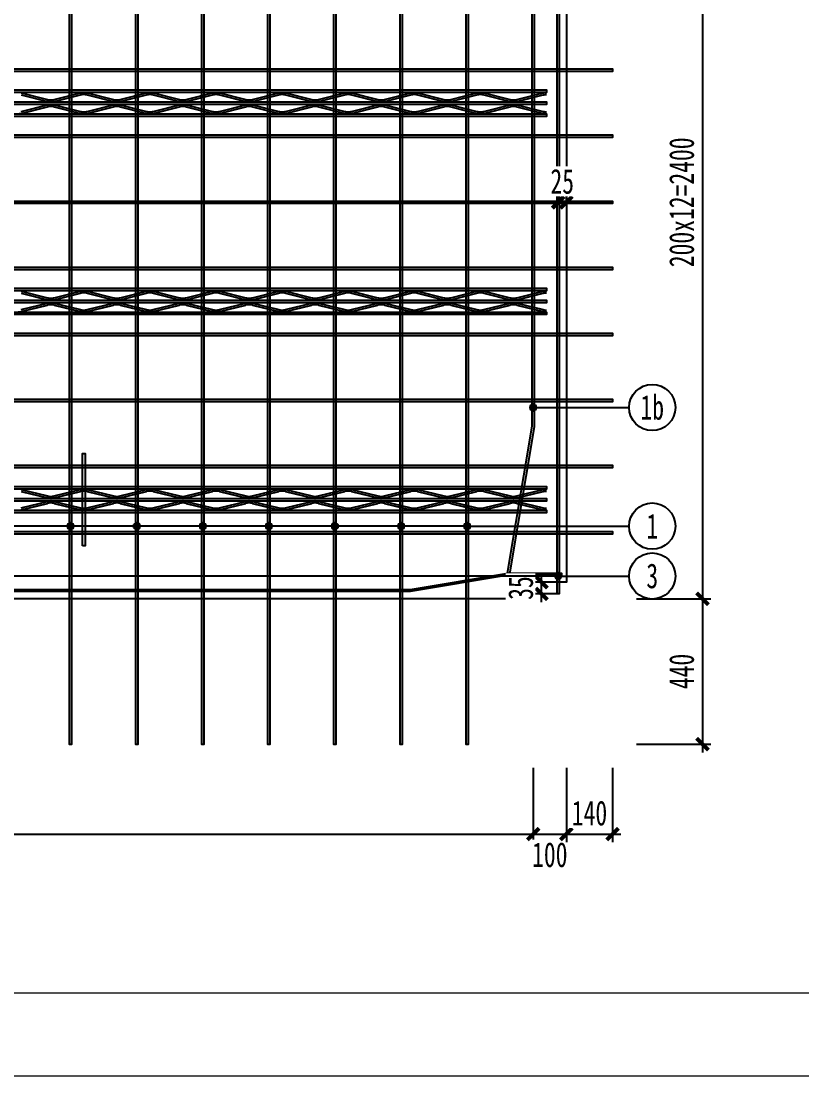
# Model space of a CAD drawing. Extents: x -524 to 129100, y -10500 to 1.
# Drawn here: x 97543 to 99906, y -10500 to -7307 of the extents above; entities that cross this region are included whole.
import ezdxf

# ---------------------------------------------------------------- set-up
doc = ezdxf.new("R2010")
doc.units = 0
doc.header["$LTSCALE"] = 250
doc.linetypes.add('BeePC_CENTER', pattern=[2, 1.25, -0.25, 0.25, -0.25])
doc.layers.get('0').update_dxf_attribs({"linetype": 'CONTINUOUS'})
doc.layers.get('Defpoints').update_dxf_attribs({"linetype": 'CONTINUOUS'})
for name, color, linetype in [('BeePC-CC', 171, 'CONTINUOUS'), ('BeePC-CCBZ', 110, 'CONTINUOUS'), ('BeePC-GJ-LEVEL', 141, 'CONTINUOUS'), ('BeePC-GJ-Truss', 185, 'CONTINUOUS'), ('BeePC-TONG-ZT', 50, 'CONTINUOUS')]:
    doc.layers.add(name, color=color, linetype=linetype)
doc.layers.add('G-ANNO-TTLB', color=7, linetype='CONTINUOUS', lineweight=9)
doc.layers.add('G-ANNO-TTLB-THIN', color=7, linetype='CONTINUOUS', lineweight=9)
doc.styles.add('BeePC_Dim', font='simfang.ttf', dxfattribs={"width": 0.7})
doc.styles.add('通用样式', font='simfang.ttf', dxfattribs={"width": 0.7})
doc.dimstyles.new('BeePC_DIM_25_25', dxfattribs={"dimtxt": 75, "dimasz": 25, "dimexe": 25, "dimexo": 0, "dimgap": 25, "dimtad": 1, "dimdec": 0, "dimzin": 0, "dimdsep": 46, "dimtxsty": 'BeePC_Dim', "dimblk": 'ARCHTICK', "dimcen": 0, "dimdle": 25, "dimclrt": 7, "dimadec": 0, "dimazin": 0, "dimtfac": 1, "dimtdec": 0, "dimtix": 1, "dimtmove": 2, "dimatfit": 3, "dimfxl": 250, "dimfxlon": 1, "dimtfill": 1, "dimtolj": 1, "dimtzin": 0, "dimarcsym": 0})

# ---------------------------------------------------------------- blocks, each defined once
blk = doc.blocks.new('A2-嗡嗡 - A2_嗡嗡-493291-DB1详图')
at = {"layer": 'G-ANNO-TTLB'}
blk.add_line((586.5, -513), (27.5, -513), dxfattribs=at)
at = {"layer": 'G-ANNO-TTLB-THIN'}
blk.add_line((2.5, -523), (596.5, -523), dxfattribs=at)
blk = doc.blocks.new('_ArchTick')
at = {"color": 0, "linetype": 'ByBlock', "const_width": 0.5}
blk.add_lwpolyline([(-0.71, -0.71), (0.71, 0.71)], dxfattribs=at)
blk = doc.blocks.new('*D170')
at = {"layer": 'BeePC-CCBZ', "color": 0, "lineweight": -2, "transparency": 16777216}
for p, q in [((91692.6, -9568), (91692.6, -9793)), ((99092.6, -9568), (99092.6, -9793)), ((91667.6, -9768), (99117.6, -9768))]:
    blk.add_line(p, q, dxfattribs=at)
at = {"layer": 'Defpoints', "color": 0, "transparency": 16777216}
for p in [(91692.6, -7355), (99092.6, -7593.5), (99092.6, -9768)]:
    blk.add_point(p, dxfattribs=at)
at = {"layer": 'BeePC-CCBZ', "color": 0, "lineweight": -2, "transparency": 16777216, "xscale": 25, "yscale": 25, "zscale": 25, "rotation": 180}
blk.add_blockref('_ArchTick', (91692.6, -9768), dxfattribs=at)
at = {"layer": 'BeePC-CCBZ', "color": 0, "lineweight": -2, "transparency": 16777216, "xscale": 25, "yscale": 25, "zscale": 25}
blk.add_blockref('_ArchTick', (99092.6, -9768), dxfattribs=at)
at = {"layer": 'BeePC-CCBZ', "color": 7, "linetype": 'BeePC_CENTER', "transparency": 16777216, "insert": (95392.6, -9705), "char_height": 75, "attachment_point": 5, "style": 'BeePC_Dim', "bg_fill": 3, "box_fill_scale": 1.1, "bg_fill_color": 256, "bg_fill_true_color": 13158600, "bg_fill_transparency": 0}
blk.add_mtext('\\A1;200x37=7400', dxfattribs=at)
blk = doc.blocks.new('*D171')
at = {"layer": 'BeePC-CCBZ', "color": 0, "lineweight": -2, "transparency": 16777216}
for p, q in [((99092.6, -9568), (99092.6, -9793)), ((99192.8, -9568), (99192.8, -9793)), ((99067.6, -9768), (99217.8, -9768))]:
    blk.add_line(p, q, dxfattribs=at)
at = {"layer": 'Defpoints', "color": 0, "transparency": 16777216}
for p in [(99092.6, -7593.5), (99192.8, -7856), (99192.8, -9768)]:
    blk.add_point(p, dxfattribs=at)
at = {"layer": 'BeePC-CCBZ', "color": 0, "lineweight": -2, "transparency": 16777216, "xscale": 25, "yscale": 25, "zscale": 25, "rotation": 180}
blk.add_blockref('_ArchTick', (99092.6, -9768), dxfattribs=at)
at = {"layer": 'BeePC-CCBZ', "color": 0, "lineweight": -2, "transparency": 16777216, "xscale": 25, "yscale": 25, "zscale": 25}
blk.add_blockref('_ArchTick', (99192.8, -9768), dxfattribs=at)
at = {"layer": 'BeePC-CCBZ', "color": 7, "linetype": 'BeePC_CENTER', "transparency": 16777216, "insert": (99142.7, -9830.9), "char_height": 75, "attachment_point": 5, "style": 'BeePC_Dim', "bg_fill": 3, "box_fill_scale": 1.1, "bg_fill_color": 256, "bg_fill_true_color": 13158600, "bg_fill_transparency": 0}
blk.add_mtext('\\A1;100', dxfattribs=at)
blk = doc.blocks.new('*D172')
at = {"layer": 'BeePC-CCBZ', "color": 0, "lineweight": -2, "transparency": 16777216}
for p, q in [((99192.8, -9568), (99192.8, -9793)), ((99332.8, -9568), (99332.8, -9793)), ((99167.8, -9768), (99357.8, -9768))]:
    blk.add_line(p, q, dxfattribs=at)
at = {"layer": 'Defpoints', "color": 0, "transparency": 16777216}
for p in [(99332.8, -6856), (99192.8, -7856), (99332.8, -9768)]:
    blk.add_point(p, dxfattribs=at)
at = {"layer": 'BeePC-CCBZ', "color": 0, "lineweight": -2, "transparency": 16777216, "xscale": 25, "yscale": 25, "zscale": 25}
blk.add_blockref('_ArchTick', (99192.8, -9768), dxfattribs=at)
at = {"layer": 'BeePC-CCBZ', "color": 0, "lineweight": -2, "transparency": 16777216, "xscale": 25, "yscale": 25, "zscale": 25, "rotation": 180}
blk.add_blockref('_ArchTick', (99332.8, -9768), dxfattribs=at)
at = {"layer": 'BeePC-CCBZ', "color": 7, "linetype": 'BeePC_CENTER', "transparency": 16777216, "insert": (99262.8, -9705), "char_height": 75, "attachment_point": 5, "style": 'BeePC_Dim', "bg_fill": 3, "box_fill_scale": 1.1, "bg_fill_color": 256, "bg_fill_true_color": 13158600, "bg_fill_transparency": 0}
blk.add_mtext('\\A1;140', dxfattribs=at)
blk = doc.blocks.new('*D174')
at = {"layer": 'BeePC-CCBZ', "color": 0, "lineweight": -2, "transparency": 16777216}
for p, q in [((99604.8, -6631), (99604.8, -9081)), ((99404.8, -6656), (99629.8, -6656)), ((99404.8, -9056), (99629.8, -9056))]:
    blk.add_line(p, q, dxfattribs=at)
at = {"layer": 'Defpoints', "color": 0, "transparency": 16777216}
for p in [(95382.6, -6656), (95382.6, -9056), (99604.8, -9056)]:
    blk.add_point(p, dxfattribs=at)
at = {"layer": 'BeePC-CCBZ', "color": 0, "lineweight": -2, "transparency": 16777216, "xscale": 25, "yscale": 25, "zscale": 25}
for p, rotation in [((99604.8, -6656), 90), ((99604.8, -9056), 270)]:
    blk.add_blockref('_ArchTick', p, dxfattribs=dict(at, rotation=rotation))
at = {"layer": 'BeePC-CCBZ', "color": 7, "linetype": 'BeePC_CENTER', "transparency": 16777216, "insert": (99541.9, -7856), "char_height": 75, "attachment_point": 5, "rotation": 90, "style": 'BeePC_Dim', "bg_fill": 3, "box_fill_scale": 1.1, "bg_fill_color": 256, "bg_fill_true_color": 13158600, "bg_fill_transparency": 0}
blk.add_mtext('\\A1;200x12=2400', dxfattribs=at)
blk = doc.blocks.new('*D175')
at = {"layer": 'BeePC-CCBZ', "color": 0, "lineweight": -2, "transparency": 16777216}
for p, q in [((99604.8, -9031), (99604.8, -9521)), ((99404.8, -9056), (99629.8, -9056)), ((99404.8, -9496), (99629.8, -9496))]:
    blk.add_line(p, q, dxfattribs=at)
at = {"layer": 'Defpoints', "color": 0, "transparency": 16777216}
for p in [(95382.6, -9056), (91892.6, -9496), (99604.8, -9496)]:
    blk.add_point(p, dxfattribs=at)
at = {"layer": 'BeePC-CCBZ', "color": 0, "lineweight": -2, "transparency": 16777216, "xscale": 25, "yscale": 25, "zscale": 25}
for p, rotation in [((99604.8, -9056), 90), ((99604.8, -9496), 270)]:
    blk.add_blockref('_ArchTick', p, dxfattribs=dict(at, rotation=rotation))
at = {"layer": 'BeePC-CCBZ', "color": 7, "linetype": 'BeePC_CENTER', "transparency": 16777216, "insert": (99541.9, -9276), "char_height": 75, "attachment_point": 5, "rotation": 90, "style": 'BeePC_Dim', "bg_fill": 3, "box_fill_scale": 1.1, "bg_fill_color": 256, "bg_fill_true_color": 13158600, "bg_fill_transparency": 0}
blk.add_mtext('\\A1;440', dxfattribs=at)
blk = doc.blocks.new('*D179')
at = {"layer": 'BeePC-CCBZ', "color": 0, "lineweight": -2, "transparency": 16777216}
for p, q in [((99167.8, -7856), (99167.8, -7831)), ((99192.8, -7856), (99192.8, -7831)), ((99142.8, -7856), (99217.8, -7856))]:
    blk.add_line(p, q, dxfattribs=at)
at = {"layer": 'Defpoints', "color": 0, "transparency": 16777216}
for p in [(99167.8, -7856), (99192.8, -7856), (99192.8, -7856)]:
    blk.add_point(p, dxfattribs=at)
at = {"layer": 'BeePC-CCBZ', "color": 0, "lineweight": -2, "transparency": 16777216, "xscale": 25, "yscale": 25, "zscale": 25}
blk.add_blockref('_ArchTick', (99167.8, -7856), dxfattribs=at)
at = {"layer": 'BeePC-CCBZ', "color": 0, "lineweight": -2, "transparency": 16777216, "xscale": 25, "yscale": 25, "zscale": 25, "rotation": 180}
blk.add_blockref('_ArchTick', (99192.8, -7856), dxfattribs=at)
at = {"layer": 'BeePC-CCBZ', "color": 7, "linetype": 'BeePC_CENTER', "transparency": 16777216, "insert": (99180.3, -7793), "char_height": 75, "attachment_point": 5, "style": 'BeePC_Dim', "bg_fill": 3, "box_fill_scale": 1.1, "bg_fill_color": 256, "bg_fill_true_color": 13158600, "bg_fill_transparency": 0}
blk.add_mtext('\\A1;25', dxfattribs=at)
blk = doc.blocks.new('*D181')
at = {"layer": 'BeePC-CCBZ', "color": 0, "lineweight": -2, "transparency": 16777216}
for p, q in [((99117.8, -9066), (99117.8, -8981)), ((99167.8, -9006), (99092.8, -9006)), ((99167.8, -9041), (99092.8, -9041))]:
    blk.add_line(p, q, dxfattribs=at)
at = {"layer": 'Defpoints', "color": 0, "transparency": 16777216}
for p in [(99117.8, -9006), (99382.3, -9006), (99167.8, -9041)]:
    blk.add_point(p, dxfattribs=at)
at = {"layer": 'BeePC-CCBZ', "color": 0, "lineweight": -2, "transparency": 16777216, "xscale": 25, "yscale": 25, "zscale": 25}
for p, rotation in [((99117.8, -9006), 270), ((99117.8, -9041), 90)]:
    blk.add_blockref('_ArchTick', p, dxfattribs=dict(at, rotation=rotation))
at = {"layer": 'BeePC-CCBZ', "color": 7, "linetype": 'BeePC_CENTER', "transparency": 16777216, "insert": (99054.9, -9023.5), "char_height": 75, "attachment_point": 5, "rotation": 90, "style": 'BeePC_Dim', "bg_fill": 3, "box_fill_scale": 1.1, "bg_fill_color": 256, "bg_fill_true_color": 13158600, "bg_fill_transparency": 0}
blk.add_mtext('\\A1;35', dxfattribs=at)
blk = doc.blocks.new('BeePC_TagPoint')
h = blk.add_hatch(color=256)
edge = h.paths.add_edge_path(flags=0)
edge.add_arc((0, 0), 10, 0, 180)
edge.add_arc((0, 0), 10, 180, 360)
blk.add_lwpolyline([(10, 0, 1), (-10, 0, 1)], format="xyb", close=True)

msp = doc.modelspace()

# ---------------------------------------------------------------- block references
at = {"xscale": 25, "yscale": 25, "zscale": 25}
msp.add_blockref('A2-嗡嗡 - A2_嗡嗡-493291-DB1详图', (91337.5, 2575), dxfattribs=at)

# ---------------------------------------------------------------- next in the draw order: linework, layer by layer
msp.add_lwpolyline([(97728.6, -8896), (97728.6, -8616), (97736.6, -8616), (97736.6, -8896), (97728.6, -8896)])
at = {"layer": 'BeePC-GJ-LEVEL'}
for points in [[(97688.6, -6185), (97688.6, -9496), (97696.6, -9496), (97696.6, -6185)], [(97888.6, -6185), (97888.6, -9496), (97896.6, -9496), (97896.6, -6185)], [(98088.6, -6185), (98088.6, -9496), (98096.6, -9496), (98096.6, -6185)], [(98288.6, -6185), (98288.6, -9496), (98296.6, -9496), (98296.6, -6185)], [(98488.6, -6185), (98488.6, -9496), (98496.6, -9496), (98496.6, -6185)], [(98688.6, -6185), (98688.6, -9496), (98696.6, -9496), (98696.6, -6185)], [(98888.6, -6185), (98888.6, -9496), (98896.6, -9496), (98896.6, -6185)], [(99164.8, -9041), (99164.8, -6671), (99170.8, -6671), (99170.8, -9041), (99164.8, -9041)], [(91382.3, -7452), (99332.8, -7452), (99332.8, -7460), (91382.3, -7460), (91382.3, -7452)], [(91382.3, -7652), (99332.8, -7652), (99332.8, -7660), (91382.3, -7660), (91382.3, -7652)], [(91382.3, -7852), (99332.8, -7852), (99332.8, -7860), (91382.3, -7860), (91382.3, -7852)], [(91382.3, -8052), (99332.8, -8052), (99332.8, -8060), (91382.3, -8060), (91382.3, -8052)], [(91382.3, -8252), (99332.8, -8252), (99332.8, -8260), (91382.3, -8260), (91382.3, -8252)], [(91382.3, -8452), (99332.8, -8452), (99332.8, -8460), (91382.3, -8460), (91382.3, -8452)], [(91382.3, -8652), (99332.8, -8652), (99332.8, -8660), (91382.3, -8660), (91382.3, -8652)], [(91382.3, -8852), (99332.8, -8852), (99332.8, -8860), (91382.3, -8860), (91382.3, -8852)]]:
    msp.add_lwpolyline(points, dxfattribs=at)
for points in [[(99088.6, -6184.9), (99088.6, -8531.1, -0.041613), (99088.4, -8533.8), (99013.7, -8978.7, 0.041613), (99013.3, -8982.6), (99013.3, -9041), (99021.3, -9041), (99021.3, -8982.6, -0.041613), (99021.6, -8980), (99096.3, -8535.1, 0.041613), (99096.6, -8531.1), (99096.6, -6184.9)], [(98720.6, -9027.8), (99015.6, -8978.2, -0.041652), (99018.6, -8978), (99177.9, -8978), (99177.9, -8984), (99018.6, -8984, 0.041652), (99016.6, -8984.1), (98721.6, -9033.7, -0.041652), (98718.6, -9034), (92146.1, -9034, -0.041652), (92143.1, -9033.7), (91848.1, -8984.1, 0.041652), (91846.1, -8984), (91587.3, -8984), (91587.3, -8978), (91846.1, -8978, -0.041652), (91849.1, -8978.2), (92144.1, -9027.8, 0.041652), (92146.1, -9028), (98718.6, -9028, 0.041652), (98720.6, -9027.8)]]:
    msp.add_lwpolyline(points, format="xyb", dxfattribs=at)
at = {"layer": 'BeePC-GJ-Truss'}
for points in [[(91632.6, -7516), (99132.6, -7516), (99132.6, -7524), (91632.6, -7524), (91632.6, -7516)], [(91632.6, -7552), (99132.6, -7552), (99132.6, -7560), (91632.6, -7560), (91632.6, -7552), (91636, -7551.8), (91639.2, -7551.5), (91642.8, -7550.8), (91722.4, -7531.1)], [(97542.8, -7525.1), (97622.4, -7544.8)], [(97542.8, -7531.1), (97622.4, -7550.8)], [(97642.8, -7544.8), (97722.4, -7525.1)], [(97642.8, -7550.8), (97722.4, -7531.1)], [(97742.8, -7525.1), (97822.4, -7544.8)], [(97742.8, -7531.1), (97822.4, -7550.8)], [(97842.8, -7544.8), (97922.4, -7525.1)], [(97842.8, -7550.8), (97922.4, -7531.1)], [(97942.8, -7525.1), (98022.4, -7544.8)], [(97942.8, -7531.1), (98022.4, -7550.8)], [(98042.8, -7544.8), (98122.4, -7525.1)], [(98042.8, -7550.8), (98122.4, -7531.1)], [(98142.8, -7525.1), (98222.4, -7544.8)], [(98142.8, -7531.1), (98222.4, -7550.8)], [(98242.8, -7544.8), (98322.4, -7525.1)], [(98242.8, -7550.8), (98322.4, -7531.1)], [(98342.8, -7525.1), (98422.4, -7544.8)], [(98342.8, -7531.1), (98422.4, -7550.8)], [(98442.8, -7544.8), (98522.4, -7525.1)], [(98442.8, -7550.8), (98522.4, -7531.1)], [(98542.8, -7525.1), (98622.4, -7544.8)], [(98542.8, -7531.1), (98622.4, -7550.8)], [(98642.8, -7544.8), (98722.4, -7525.1)], [(98642.8, -7550.8), (98722.4, -7531.1)], [(98742.8, -7525.1), (98822.4, -7544.8)], [(98742.8, -7531.1), (98822.4, -7550.8)], [(98842.8, -7544.8), (98922.4, -7525.1)], [(98842.8, -7550.8), (98922.4, -7531.1)], [(98942.8, -7525.1), (99022.4, -7544.8)], [(98942.8, -7531.1), (99022.4, -7550.8)], [(99042.8, -7544.8), (99122.4, -7525.1), (99126, -7524.5), (99129.2, -7524.1), (99132.6, -7524)], [(99042.8, -7550.8), (99122.4, -7531.1), (99126.1, -7530.3), (99129.3, -7530), (99132.6, -7530)], [(97542.8, -7580.8), (97622.4, -7561.1)], [(97642.8, -7561.1), (97722.4, -7580.8)], [(97742.8, -7580.8), (97822.4, -7561.1)], [(97842.8, -7561.1), (97922.4, -7580.8)], [(97942.8, -7580.8), (98022.4, -7561.1)], [(98042.8, -7561.1), (98122.4, -7580.8)], [(98142.8, -7580.8), (98222.4, -7561.1)], [(98242.8, -7561.1), (98322.4, -7580.8)], [(98342.8, -7580.8), (98422.4, -7561.1)], [(98442.8, -7561.1), (98522.4, -7580.8)], [(98542.8, -7580.8), (98622.4, -7561.1)], [(98642.8, -7561.1), (98722.4, -7580.8)], [(98742.8, -7580.8), (98822.4, -7561.1)], [(98842.8, -7561.1), (98922.4, -7580.8)], [(98942.8, -7580.8), (99022.4, -7561.1)], [(99042.8, -7561.1), (99122.4, -7580.8), (99125.5, -7581.5), (99128.6, -7581.9), (99132.6, -7582)], [(91632.6, -7588), (99132.6, -7588), (99132.6, -7596), (91632.6, -7596), (91632.6, -7588)], [(97542.8, -7586.8), (97622.4, -7567.1)], [(97642.8, -7567.1), (97722.4, -7586.8)], [(97742.8, -7586.8), (97822.4, -7567.1)], [(97842.8, -7567.1), (97922.4, -7586.8)], [(97942.8, -7586.8), (98022.4, -7567.1)], [(98042.8, -7567.1), (98122.4, -7586.8)], [(98142.8, -7586.8), (98222.4, -7567.1)], [(98242.8, -7567.1), (98322.4, -7586.8)], [(98342.8, -7586.8), (98422.4, -7567.1)], [(98442.8, -7567.1), (98522.4, -7586.8)], [(98542.8, -7586.8), (98622.4, -7567.1)], [(98642.8, -7567.1), (98722.4, -7586.8)], [(98742.8, -7586.8), (98822.4, -7567.1)], [(98842.8, -7567.1), (98922.4, -7586.8)], [(98942.8, -7586.8), (99022.4, -7567.1)], [(99042.8, -7567.1), (99122.4, -7586.8), (99126, -7587.5), (99129.2, -7587.8), (99132.6, -7588)], [(91632.6, -8116), (99132.6, -8116), (99132.6, -8124), (91632.6, -8124), (91632.6, -8116)], [(91632.6, -8152), (99132.6, -8152), (99132.6, -8160), (91632.6, -8160), (91632.6, -8152), (91636, -8151.8), (91639.2, -8151.5), (91642.8, -8150.8), (91722.4, -8131.1)], [(97542.8, -8125.1), (97622.4, -8144.8)], [(97542.8, -8131.1), (97622.4, -8150.8)], [(97642.8, -8144.8), (97722.4, -8125.1)], [(97642.8, -8150.8), (97722.4, -8131.1)], [(97742.8, -8125.1), (97822.4, -8144.8)], [(97742.8, -8131.1), (97822.4, -8150.8)], [(97842.8, -8144.8), (97922.4, -8125.1)], [(97842.8, -8150.8), (97922.4, -8131.1)], [(97942.8, -8125.1), (98022.4, -8144.8)], [(97942.8, -8131.1), (98022.4, -8150.8)], [(98042.8, -8144.8), (98122.4, -8125.1)], [(98042.8, -8150.8), (98122.4, -8131.1)], [(98142.8, -8125.1), (98222.4, -8144.8)], [(98142.8, -8131.1), (98222.4, -8150.8)], [(98242.8, -8144.8), (98322.4, -8125.1)], [(98242.8, -8150.8), (98322.4, -8131.1)], [(98342.8, -8125.1), (98422.4, -8144.8)], [(98342.8, -8131.1), (98422.4, -8150.8)], [(98442.8, -8144.8), (98522.4, -8125.1)], [(98442.8, -8150.8), (98522.4, -8131.1)], [(98542.8, -8125.1), (98622.4, -8144.8)], [(98542.8, -8131.1), (98622.4, -8150.8)], [(98642.8, -8144.8), (98722.4, -8125.1)], [(98642.8, -8150.8), (98722.4, -8131.1)], [(98742.8, -8125.1), (98822.4, -8144.8)], [(98742.8, -8131.1), (98822.4, -8150.8)], [(98842.8, -8144.8), (98922.4, -8125.1)], [(98842.8, -8150.8), (98922.4, -8131.1)], [(98942.8, -8125.1), (99022.4, -8144.8)], [(98942.8, -8131.1), (99022.4, -8150.8)], [(99042.8, -8144.8), (99122.4, -8125.1), (99126, -8124.5), (99129.2, -8124.1), (99132.6, -8124)], [(99042.8, -8150.8), (99122.4, -8131.1), (99126.1, -8130.3), (99129.3, -8130), (99132.6, -8130)], [(97542.8, -8180.8), (97622.4, -8161.1)], [(97542.8, -8186.8), (97622.4, -8167.1)], [(97642.8, -8161.1), (97722.4, -8180.8)], [(97642.8, -8167.1), (97722.4, -8186.8)], [(97742.8, -8180.8), (97822.4, -8161.1)], [(97742.8, -8186.8), (97822.4, -8167.1)], [(97842.8, -8161.1), (97922.4, -8180.8)], [(97842.8, -8167.1), (97922.4, -8186.8)], [(97942.8, -8180.8), (98022.4, -8161.1)], [(97942.8, -8186.8), (98022.4, -8167.1)], [(98042.8, -8161.1), (98122.4, -8180.8)], [(98042.8, -8167.1), (98122.4, -8186.8)], [(98142.8, -8180.8), (98222.4, -8161.1)], [(98142.8, -8186.8), (98222.4, -8167.1)], [(98242.8, -8161.1), (98322.4, -8180.8)], [(98242.8, -8167.1), (98322.4, -8186.8)], [(98342.8, -8180.8), (98422.4, -8161.1)], [(98342.8, -8186.8), (98422.4, -8167.1)], [(98442.8, -8161.1), (98522.4, -8180.8)], [(98442.8, -8167.1), (98522.4, -8186.8)], [(98542.8, -8180.8), (98622.4, -8161.1)], [(98542.8, -8186.8), (98622.4, -8167.1)], [(98642.8, -8161.1), (98722.4, -8180.8)], [(98642.8, -8167.1), (98722.4, -8186.8)], [(98742.8, -8180.8), (98822.4, -8161.1)], [(98742.8, -8186.8), (98822.4, -8167.1)], [(98842.8, -8161.1), (98922.4, -8180.8)], [(98842.8, -8167.1), (98922.4, -8186.8)], [(98942.8, -8180.8), (99022.4, -8161.1)], [(98942.8, -8186.8), (99022.4, -8167.1)], [(99042.8, -8161.1), (99122.4, -8180.8), (99125.5, -8181.5), (99128.6, -8181.9), (99132.6, -8182)], [(99042.8, -8167.1), (99122.4, -8186.8), (99126, -8187.5), (99129.2, -8187.8), (99132.6, -8188)], [(91632.6, -8188), (99132.6, -8188), (99132.6, -8196), (91632.6, -8196), (91632.6, -8188)], [(91632.6, -8716), (99132.6, -8716), (99132.6, -8724), (91632.6, -8724), (91632.6, -8716)], [(91632.6, -8752), (99132.6, -8752), (99132.6, -8760), (91632.6, -8760), (91632.6, -8752), (91636, -8751.8), (91639.2, -8751.5), (91642.8, -8750.8), (91722.4, -8731.1)], [(97542.8, -8725.1), (97622.4, -8744.8)], [(97542.8, -8731.1), (97622.4, -8750.8)], [(97642.8, -8744.8), (97722.4, -8725.1)], [(97642.8, -8750.8), (97722.4, -8731.1)], [(97742.8, -8725.1), (97822.4, -8744.8)], [(97742.8, -8731.1), (97822.4, -8750.8)], [(97842.8, -8744.8), (97922.4, -8725.1)], [(97842.8, -8750.8), (97922.4, -8731.1)], [(97942.8, -8725.1), (98022.4, -8744.8)], [(97942.8, -8731.1), (98022.4, -8750.8)], [(98042.8, -8744.8), (98122.4, -8725.1)], [(98042.8, -8750.8), (98122.4, -8731.1)], [(98142.8, -8725.1), (98222.4, -8744.8)], [(98142.8, -8731.1), (98222.4, -8750.8)], [(98242.8, -8744.8), (98322.4, -8725.1)], [(98242.8, -8750.8), (98322.4, -8731.1)], [(98342.8, -8725.1), (98422.4, -8744.8)], [(98342.8, -8731.1), (98422.4, -8750.8)], [(98442.8, -8744.8), (98522.4, -8725.1)], [(98442.8, -8750.8), (98522.4, -8731.1)], [(98542.8, -8725.1), (98622.4, -8744.8)], [(98542.8, -8731.1), (98622.4, -8750.8)], [(98642.8, -8744.8), (98722.4, -8725.1)], [(98642.8, -8750.8), (98722.4, -8731.1)], [(98742.8, -8725.1), (98822.4, -8744.8)], [(98742.8, -8731.1), (98822.4, -8750.8)], [(98842.8, -8744.8), (98922.4, -8725.1)], [(98842.8, -8750.8), (98922.4, -8731.1)], [(98942.8, -8725.1), (99022.4, -8744.8)], [(98942.8, -8731.1), (99022.4, -8750.8)], [(99042.8, -8744.8), (99122.4, -8725.1), (99126, -8724.5), (99129.2, -8724.1), (99132.6, -8724)], [(99042.8, -8750.8), (99122.4, -8731.1), (99126.1, -8730.3), (99129.3, -8730), (99132.6, -8730)], [(97542.8, -8780.8), (97622.4, -8761.1)], [(97542.8, -8786.8), (97622.4, -8767.1)], [(97642.8, -8761.1), (97722.4, -8780.8)], [(97642.8, -8767.1), (97722.4, -8786.8)], [(97742.8, -8780.8), (97822.4, -8761.1)], [(97742.8, -8786.8), (97822.4, -8767.1)], [(97842.8, -8761.1), (97922.4, -8780.8)], [(97842.8, -8767.1), (97922.4, -8786.8)], [(97942.8, -8780.8), (98022.4, -8761.1)], [(97942.8, -8786.8), (98022.4, -8767.1)], [(98042.8, -8761.1), (98122.4, -8780.8)], [(98042.8, -8767.1), (98122.4, -8786.8)], [(98142.8, -8780.8), (98222.4, -8761.1)], [(98142.8, -8786.8), (98222.4, -8767.1)], [(98242.8, -8761.1), (98322.4, -8780.8)], [(98242.8, -8767.1), (98322.4, -8786.8)], [(98342.8, -8780.8), (98422.4, -8761.1)], [(98342.8, -8786.8), (98422.4, -8767.1)], [(98442.8, -8761.1), (98522.4, -8780.8)], [(98442.8, -8767.1), (98522.4, -8786.8)], [(98542.8, -8780.8), (98622.4, -8761.1)], [(98542.8, -8786.8), (98622.4, -8767.1)], [(98642.8, -8761.1), (98722.4, -8780.8)], [(98642.8, -8767.1), (98722.4, -8786.8)], [(98742.8, -8780.8), (98822.4, -8761.1)], [(98742.8, -8786.8), (98822.4, -8767.1)], [(98842.8, -8761.1), (98922.4, -8780.8)], [(98842.8, -8767.1), (98922.4, -8786.8)], [(98942.8, -8780.8), (99022.4, -8761.1)], [(98942.8, -8786.8), (99022.4, -8767.1)], [(99042.8, -8761.1), (99122.4, -8780.8), (99125.5, -8781.5), (99128.6, -8781.9), (99132.6, -8782)], [(99042.8, -8767.1), (99122.4, -8786.8), (99126, -8787.5), (99129.2, -8787.8), (99132.6, -8788)], [(91632.6, -8788), (99132.6, -8788), (99132.6, -8796), (91632.6, -8796), (91632.6, -8788)]]:
    msp.add_lwpolyline(points, dxfattribs=at)
for centre, major_axis, start_param, end_param in [((97733.8, -7529.1), (18, 0), 1.635672, 2.256488), ((97731.4, -7533.4), (12, 0), 1.470144, 2.422017), ((97731.4, -7529.1), (18, 0), 0.885104, 1.50592), ((97733.8, -7533.4), (12, 0), 0.719576, 1.671449), ((97933.8, -7529.1), (18, 0), 1.635672, 2.256488), ((97931.4, -7533.4), (12, 0), 1.470144, 2.422017), ((97931.4, -7529.1), (18, 0), 0.885104, 1.50592), ((97933.8, -7533.4), (12, 0), 0.719576, 1.671449), ((98133.8, -7529.1), (18, 0), 1.635672, 2.256488), ((98131.4, -7533.4), (12, 0), 1.470144, 2.422017), ((98131.4, -7529.1), (18, 0), 0.885104, 1.50592), ((98133.8, -7533.4), (12, 0), 0.719576, 1.671449), ((98333.8, -7529.1), (18, 0), 1.635672, 2.256488), ((98331.4, -7533.4), (12, 0), 1.470144, 2.422017), ((98331.4, -7529.1), (18, 0), 0.885104, 1.50592), ((98333.8, -7533.4), (12, 0), 0.719576, 1.671449), ((98533.8, -7529.1), (18, 0), 1.635672, 2.256488), ((98531.4, -7533.4), (12, 0), 1.470144, 2.422017), ((98531.4, -7529.1), (18, 0), 0.885104, 1.50592), ((98533.8, -7533.4), (12, 0), 0.719576, 1.671449), ((98733.8, -7529.1), (18, 0), 1.635672, 2.256488), ((98731.4, -7533.4), (12, 0), 1.470144, 2.422017), ((98731.4, -7529.1), (18, 0), 0.885104, 1.50592), ((98733.8, -7533.4), (12, 0), 0.719576, 1.671449), ((98933.8, -7529.1), (18, 0), 1.635672, 2.256488), ((98931.4, -7533.4), (12, 0), 1.470144, 2.422017), ((98931.4, -7529.1), (18, 0), 0.885104, 1.50592), ((98933.8, -7533.4), (12, 0), 0.719576, 1.671449), ((97631.4, -7542.5), (12, 0), 3.861169, 4.813041), ((97633.8, -7546.8), (18, 0), 4.026697, 4.647513), ((97633.8, -7565.1), (18, 0), 1.635672, 2.256488), ((97631.4, -7569.4), (12, 0), 1.470144, 2.422017), ((97633.8, -7542.5), (12, 0), 4.611737, 5.563609), ((97631.4, -7546.8), (18, 0), 4.777265, 5.398081), ((97631.4, -7565.1), (18, 0), 0.885104, 1.50592), ((97633.8, -7569.4), (12, 0), 0.719576, 1.671449), ((97831.4, -7542.5), (12, 0), 3.861169, 4.813041), ((97833.8, -7546.8), (18, 0), 4.026697, 4.647513), ((97833.8, -7565.1), (18, 0), 1.635672, 2.256488), ((97831.4, -7569.4), (12, 0), 1.470144, 2.422017), ((97833.8, -7542.5), (12, 0), 4.611737, 5.563609), ((97831.4, -7546.8), (18, 0), 4.777265, 5.398081), ((97831.4, -7565.1), (18, 0), 0.885104, 1.50592), ((97833.8, -7569.4), (12, 0), 0.719576, 1.671449), ((98031.4, -7542.5), (12, 0), 3.861169, 4.813041), ((98033.8, -7546.8), (18, 0), 4.026697, 4.647513), ((98033.8, -7565.1), (18, 0), 1.635672, 2.256488), ((98031.4, -7569.4), (12, 0), 1.470144, 2.422017), ((98033.8, -7542.5), (12, 0), 4.611737, 5.563609), ((98031.4, -7546.8), (18, 0), 4.777265, 5.398081), ((98031.4, -7565.1), (18, 0), 0.885104, 1.50592), ((98033.8, -7569.4), (12, 0), 0.719576, 1.671449), ((98231.4, -7542.5), (12, 0), 3.861169, 4.813041), ((98233.8, -7546.8), (18, 0), 4.026697, 4.647513), ((98233.8, -7565.1), (18, 0), 1.635672, 2.256488), ((98231.4, -7569.4), (12, 0), 1.470144, 2.422017), ((98233.8, -7542.5), (12, 0), 4.611737, 5.563609), ((98231.4, -7546.8), (18, 0), 4.777265, 5.398081), ((98231.4, -7565.1), (18, 0), 0.885104, 1.50592), ((98233.8, -7569.4), (12, 0), 0.719576, 1.671449), ((98431.4, -7542.5), (12, 0), 3.861169, 4.813041), ((98433.8, -7546.8), (18, 0), 4.026697, 4.647513), ((98433.8, -7565.1), (18, 0), 1.635672, 2.256488), ((98431.4, -7569.4), (12, 0), 1.470144, 2.422017), ((98433.8, -7542.5), (12, 0), 4.611737, 5.563609), ((98431.4, -7546.8), (18, 0), 4.777265, 5.398081), ((98431.4, -7565.1), (18, 0), 0.885104, 1.50592), ((98433.8, -7569.4), (12, 0), 0.719576, 1.671449), ((98631.4, -7542.5), (12, 0), 3.861169, 4.813041), ((98633.8, -7546.8), (18, 0), 4.026697, 4.647513), ((98633.8, -7565.1), (18, 0), 1.635672, 2.256488), ((98631.4, -7569.4), (12, 0), 1.470144, 2.422017), ((98633.8, -7542.5), (12, 0), 4.611737, 5.563609), ((98631.4, -7546.8), (18, 0), 4.777265, 5.398081), ((98631.4, -7565.1), (18, 0), 0.885104, 1.50592), ((98633.8, -7569.4), (12, 0), 0.719576, 1.671449), ((98831.4, -7542.5), (12, 0), 3.861169, 4.813041), ((98833.8, -7546.8), (18, 0), 4.026697, 4.647513), ((98833.8, -7565.1), (18, 0), 1.635672, 2.256488), ((98831.4, -7569.4), (12, 0), 1.470144, 2.422017), ((98833.8, -7542.5), (12, 0), 4.611737, 5.563609), ((98831.4, -7546.8), (18, 0), 4.777265, 5.398081), ((98831.4, -7565.1), (18, 0), 0.885104, 1.50592), ((98833.8, -7569.4), (12, 0), 0.719576, 1.671449), ((99031.4, -7542.5), (12, 0), 3.861169, 4.813041), ((99033.8, -7546.8), (18, 0), 4.026697, 4.647513), ((99033.8, -7565.1), (18, 0), 1.635672, 2.256488), ((99031.4, -7569.4), (12, 0), 1.470144, 2.422017), ((99033.8, -7542.5), (12, 0), 4.611737, 5.563609), ((99031.4, -7546.8), (18, 0), 4.777265, 5.398081), ((99031.4, -7565.1), (18, 0), 0.885104, 1.50592), ((99033.8, -7569.4), (12, 0), 0.719576, 1.671449), ((97531.4, -7582.8), (18, 0), 4.777265, 5.398081), ((97731.4, -7578.5), (12, 0), 3.861169, 4.813041), ((97733.8, -7582.8), (18, 0), 4.026697, 4.647513), ((97733.8, -7578.5), (12, 0), 4.611737, 5.563609), ((97731.4, -7582.8), (18, 0), 4.777265, 5.398081), ((97931.4, -7578.5), (12, 0), 3.861169, 4.813041), ((97933.8, -7582.8), (18, 0), 4.026697, 4.647513), ((97933.8, -7578.5), (12, 0), 4.611737, 5.563609), ((97931.4, -7582.8), (18, 0), 4.777265, 5.398081), ((98131.4, -7578.5), (12, 0), 3.861169, 4.813041), ((98133.8, -7582.8), (18, 0), 4.026697, 4.647513), ((98133.8, -7578.5), (12, 0), 4.611737, 5.563609), ((98131.4, -7582.8), (18, 0), 4.777265, 5.398081), ((98331.4, -7578.5), (12, 0), 3.861169, 4.813041), ((98333.8, -7582.8), (18, 0), 4.026697, 4.647513), ((98333.8, -7578.5), (12, 0), 4.611737, 5.563609), ((98331.4, -7582.8), (18, 0), 4.777265, 5.398081), ((98531.4, -7578.5), (12, 0), 3.861169, 4.813041), ((98533.8, -7582.8), (18, 0), 4.026697, 4.647513), ((98533.8, -7578.5), (12, 0), 4.611737, 5.563609), ((98531.4, -7582.8), (18, 0), 4.777265, 5.398081), ((98731.4, -7578.5), (12, 0), 3.861169, 4.813041), ((98733.8, -7582.8), (18, 0), 4.026697, 4.647513), ((98733.8, -7578.5), (12, 0), 4.611737, 5.563609), ((98731.4, -7582.8), (18, 0), 4.777265, 5.398081), ((98931.4, -7578.5), (12, 0), 3.861169, 4.813041), ((98933.8, -7582.8), (18, 0), 4.026697, 4.647513), ((98933.8, -7578.5), (12, 0), 4.611737, 5.563609), ((98931.4, -7582.8), (18, 0), 4.777265, 5.398081), ((97733.8, -8129.1), (18, 0), 1.635672, 2.256488), ((97731.4, -8133.4), (12, 0), 1.470144, 2.422017), ((97731.4, -8129.1), (18, 0), 0.885104, 1.50592), ((97733.8, -8133.4), (12, 0), 0.719576, 1.671449), ((97933.8, -8129.1), (18, 0), 1.635672, 2.256488), ((97931.4, -8133.4), (12, 0), 1.470144, 2.422017), ((97931.4, -8129.1), (18, 0), 0.885104, 1.50592), ((97933.8, -8133.4), (12, 0), 0.719576, 1.671449), ((98133.8, -8129.1), (18, 0), 1.635672, 2.256488), ((98131.4, -8133.4), (12, 0), 1.470144, 2.422017), ((98131.4, -8129.1), (18, 0), 0.885104, 1.50592), ((98133.8, -8133.4), (12, 0), 0.719576, 1.671449), ((98333.8, -8129.1), (18, 0), 1.635672, 2.256488), ((98331.4, -8133.4), (12, 0), 1.470144, 2.422017), ((98331.4, -8129.1), (18, 0), 0.885104, 1.50592), ((98333.8, -8133.4), (12, 0), 0.719576, 1.671449), ((98533.8, -8129.1), (18, 0), 1.635672, 2.256488), ((98531.4, -8133.4), (12, 0), 1.470144, 2.422017), ((98531.4, -8129.1), (18, 0), 0.885104, 1.50592), ((98533.8, -8133.4), (12, 0), 0.719576, 1.671449), ((98733.8, -8129.1), (18, 0), 1.635672, 2.256488), ((98731.4, -8133.4), (12, 0), 1.470144, 2.422017), ((98731.4, -8129.1), (18, 0), 0.885104, 1.50592), ((98733.8, -8133.4), (12, 0), 0.719576, 1.671449), ((98933.8, -8129.1), (18, 0), 1.635672, 2.256488), ((98931.4, -8133.4), (12, 0), 1.470144, 2.422017), ((98931.4, -8129.1), (18, 0), 0.885104, 1.50592), ((98933.8, -8133.4), (12, 0), 0.719576, 1.671449), ((97631.4, -8142.5), (12, 0), 3.861169, 4.813041), ((97633.8, -8146.8), (18, 0), 4.026697, 4.647513), ((97633.8, -8165.1), (18, 0), 1.635672, 2.256488), ((97631.4, -8169.4), (12, 0), 1.470144, 2.422017), ((97633.8, -8142.5), (12, 0), 4.611737, 5.563609), ((97631.4, -8146.8), (18, 0), 4.777265, 5.398081), ((97631.4, -8165.1), (18, 0), 0.885104, 1.50592), ((97633.8, -8169.4), (12, 0), 0.719576, 1.671449), ((97831.4, -8142.5), (12, 0), 3.861169, 4.813041), ((97833.8, -8146.8), (18, 0), 4.026697, 4.647513), ((97833.8, -8165.1), (18, 0), 1.635672, 2.256488), ((97831.4, -8169.4), (12, 0), 1.470144, 2.422017), ((97833.8, -8142.5), (12, 0), 4.611737, 5.563609), ((97831.4, -8146.8), (18, 0), 4.777265, 5.398081), ((97831.4, -8165.1), (18, 0), 0.885104, 1.50592), ((97833.8, -8169.4), (12, 0), 0.719576, 1.671449), ((98031.4, -8142.5), (12, 0), 3.861169, 4.813041), ((98033.8, -8146.8), (18, 0), 4.026697, 4.647513), ((98033.8, -8165.1), (18, 0), 1.635672, 2.256488), ((98031.4, -8169.4), (12, 0), 1.470144, 2.422017), ((98033.8, -8142.5), (12, 0), 4.611737, 5.563609), ((98031.4, -8146.8), (18, 0), 4.777265, 5.398081), ((98031.4, -8165.1), (18, 0), 0.885104, 1.50592), ((98033.8, -8169.4), (12, 0), 0.719576, 1.671449), ((98231.4, -8142.5), (12, 0), 3.861169, 4.813041), ((98233.8, -8146.8), (18, 0), 4.026697, 4.647513), ((98233.8, -8165.1), (18, 0), 1.635672, 2.256488), ((98231.4, -8169.4), (12, 0), 1.470144, 2.422017), ((98233.8, -8142.5), (12, 0), 4.611737, 5.563609), ((98231.4, -8146.8), (18, 0), 4.777265, 5.398081), ((98231.4, -8165.1), (18, 0), 0.885104, 1.50592), ((98233.8, -8169.4), (12, 0), 0.719576, 1.671449), ((98431.4, -8142.5), (12, 0), 3.861169, 4.813041), ((98433.8, -8146.8), (18, 0), 4.026697, 4.647513), ((98433.8, -8165.1), (18, 0), 1.635672, 2.256488), ((98431.4, -8169.4), (12, 0), 1.470144, 2.422017), ((98433.8, -8142.5), (12, 0), 4.611737, 5.563609), ((98431.4, -8146.8), (18, 0), 4.777265, 5.398081), ((98431.4, -8165.1), (18, 0), 0.885104, 1.50592), ((98433.8, -8169.4), (12, 0), 0.719576, 1.671449), ((98631.4, -8142.5), (12, 0), 3.861169, 4.813041), ((98633.8, -8146.8), (18, 0), 4.026697, 4.647513), ((98633.8, -8165.1), (18, 0), 1.635672, 2.256488), ((98631.4, -8169.4), (12, 0), 1.470144, 2.422017), ((98633.8, -8142.5), (12, 0), 4.611737, 5.563609), ((98631.4, -8146.8), (18, 0), 4.777265, 5.398081), ((98631.4, -8165.1), (18, 0), 0.885104, 1.50592), ((98633.8, -8169.4), (12, 0), 0.719576, 1.671449), ((98831.4, -8142.5), (12, 0), 3.861169, 4.813041), ((98833.8, -8146.8), (18, 0), 4.026697, 4.647513), ((98833.8, -8165.1), (18, 0), 1.635672, 2.256488), ((98831.4, -8169.4), (12, 0), 1.470144, 2.422017), ((98833.8, -8142.5), (12, 0), 4.611737, 5.563609), ((98831.4, -8146.8), (18, 0), 4.777265, 5.398081), ((98831.4, -8165.1), (18, 0), 0.885104, 1.50592), ((98833.8, -8169.4), (12, 0), 0.719576, 1.671449), ((99031.4, -8142.5), (12, 0), 3.861169, 4.813041), ((99033.8, -8146.8), (18, 0), 4.026697, 4.647513), ((99033.8, -8165.1), (18, 0), 1.635672, 2.256488), ((99031.4, -8169.4), (12, 0), 1.470144, 2.422017), ((99033.8, -8142.5), (12, 0), 4.611737, 5.563609), ((99031.4, -8146.8), (18, 0), 4.777265, 5.398081), ((99031.4, -8165.1), (18, 0), 0.885104, 1.50592), ((99033.8, -8169.4), (12, 0), 0.719576, 1.671449), ((97531.4, -8182.8), (18, 0), 4.777265, 5.398081), ((97731.4, -8178.5), (12, 0), 3.861169, 4.813041), ((97733.8, -8182.8), (18, 0), 4.026697, 4.647513), ((97733.8, -8178.5), (12, 0), 4.611737, 5.563609), ((97731.4, -8182.8), (18, 0), 4.777265, 5.398081), ((97931.4, -8178.5), (12, 0), 3.861169, 4.813041), ((97933.8, -8182.8), (18, 0), 4.026697, 4.647513), ((97933.8, -8178.5), (12, 0), 4.611737, 5.563609), ((97931.4, -8182.8), (18, 0), 4.777265, 5.398081), ((98131.4, -8178.5), (12, 0), 3.861169, 4.813041), ((98133.8, -8182.8), (18, 0), 4.026697, 4.647513), ((98133.8, -8178.5), (12, 0), 4.611737, 5.563609), ((98131.4, -8182.8), (18, 0), 4.777265, 5.398081), ((98331.4, -8178.5), (12, 0), 3.861169, 4.813041), ((98333.8, -8182.8), (18, 0), 4.026697, 4.647513), ((98333.8, -8178.5), (12, 0), 4.611737, 5.563609), ((98331.4, -8182.8), (18, 0), 4.777265, 5.398081), ((98531.4, -8178.5), (12, 0), 3.861169, 4.813041), ((98533.8, -8182.8), (18, 0), 4.026697, 4.647513), ((98533.8, -8178.5), (12, 0), 4.611737, 5.563609), ((98531.4, -8182.8), (18, 0), 4.777265, 5.398081), ((98731.4, -8178.5), (12, 0), 3.861169, 4.813041), ((98733.8, -8182.8), (18, 0), 4.026697, 4.647513), ((98733.8, -8178.5), (12, 0), 4.611737, 5.563609), ((98731.4, -8182.8), (18, 0), 4.777265, 5.398081), ((98931.4, -8178.5), (12, 0), 3.861169, 4.813041), ((98933.8, -8182.8), (18, 0), 4.026697, 4.647513), ((98933.8, -8178.5), (12, 0), 4.611737, 5.563609), ((98931.4, -8182.8), (18, 0), 4.777265, 5.398081), ((97631.4, -8742.5), (12, 0), 3.861169, 4.813041), ((97633.8, -8742.5), (12, 0), 4.611737, 5.563609), ((97733.8, -8729.1), (18, 0), 1.635672, 2.256488), ((97731.4, -8733.4), (12, 0), 1.470144, 2.422017), ((97731.4, -8729.1), (18, 0), 0.885104, 1.50592), ((97733.8, -8733.4), (12, 0), 0.719576, 1.671449), ((97831.4, -8742.5), (12, 0), 3.861169, 4.813041), ((97833.8, -8742.5), (12, 0), 4.611737, 5.563609), ((97933.8, -8729.1), (18, 0), 1.635672, 2.256488), ((97931.4, -8733.4), (12, 0), 1.470144, 2.422017), ((97931.4, -8729.1), (18, 0), 0.885104, 1.50592), ((97933.8, -8733.4), (12, 0), 0.719576, 1.671449), ((98031.4, -8742.5), (12, 0), 3.861169, 4.813041), ((98033.8, -8742.5), (12, 0), 4.611737, 5.563609), ((98133.8, -8729.1), (18, 0), 1.635672, 2.256488), ((98131.4, -8733.4), (12, 0), 1.470144, 2.422017), ((98131.4, -8729.1), (18, 0), 0.885104, 1.50592), ((98133.8, -8733.4), (12, 0), 0.719576, 1.671449), ((98231.4, -8742.5), (12, 0), 3.861169, 4.813041), ((98233.8, -8742.5), (12, 0), 4.611737, 5.563609), ((98333.8, -8729.1), (18, 0), 1.635672, 2.256488), ((98331.4, -8733.4), (12, 0), 1.470144, 2.422017), ((98331.4, -8729.1), (18, 0), 0.885104, 1.50592), ((98333.8, -8733.4), (12, 0), 0.719576, 1.671449), ((98431.4, -8742.5), (12, 0), 3.861169, 4.813041), ((98433.8, -8742.5), (12, 0), 4.611737, 5.563609), ((98533.8, -8729.1), (18, 0), 1.635672, 2.256488), ((98531.4, -8733.4), (12, 0), 1.470144, 2.422017), ((98531.4, -8729.1), (18, 0), 0.885104, 1.50592), ((98533.8, -8733.4), (12, 0), 0.719576, 1.671449), ((98631.4, -8742.5), (12, 0), 3.861169, 4.813041), ((98633.8, -8742.5), (12, 0), 4.611737, 5.563609), ((98733.8, -8729.1), (18, 0), 1.635672, 2.256488), ((98731.4, -8733.4), (12, 0), 1.470144, 2.422017), ((98731.4, -8729.1), (18, 0), 0.885104, 1.50592), ((98733.8, -8733.4), (12, 0), 0.719576, 1.671449), ((98831.4, -8742.5), (12, 0), 3.861169, 4.813041), ((98833.8, -8742.5), (12, 0), 4.611737, 5.563609), ((98933.8, -8729.1), (18, 0), 1.635672, 2.256488), ((98931.4, -8733.4), (12, 0), 1.470144, 2.422017), ((98931.4, -8729.1), (18, 0), 0.885104, 1.50592), ((98933.8, -8733.4), (12, 0), 0.719576, 1.671449), ((99031.4, -8742.5), (12, 0), 3.861169, 4.813041), ((99033.8, -8742.5), (12, 0), 4.611737, 5.563609), ((97633.8, -8746.8), (18, 0), 4.026697, 4.647513), ((97633.8, -8765.1), (18, 0), 1.635672, 2.256488), ((97631.4, -8769.4), (12, 0), 1.470144, 2.422017), ((97631.4, -8746.8), (18, 0), 4.777265, 5.398081), ((97631.4, -8765.1), (18, 0), 0.885104, 1.50592), ((97633.8, -8769.4), (12, 0), 0.719576, 1.671449), ((97833.8, -8746.8), (18, 0), 4.026697, 4.647513), ((97833.8, -8765.1), (18, 0), 1.635672, 2.256488), ((97831.4, -8769.4), (12, 0), 1.470144, 2.422017), ((97831.4, -8746.8), (18, 0), 4.777265, 5.398081), ((97831.4, -8765.1), (18, 0), 0.885104, 1.50592), ((97833.8, -8769.4), (12, 0), 0.719576, 1.671449), ((98033.8, -8746.8), (18, 0), 4.026697, 4.647513), ((98033.8, -8765.1), (18, 0), 1.635672, 2.256488), ((98031.4, -8769.4), (12, 0), 1.470144, 2.422017), ((98031.4, -8746.8), (18, 0), 4.777265, 5.398081), ((98031.4, -8765.1), (18, 0), 0.885104, 1.50592), ((98033.8, -8769.4), (12, 0), 0.719576, 1.671449), ((98233.8, -8746.8), (18, 0), 4.026697, 4.647513), ((98233.8, -8765.1), (18, 0), 1.635672, 2.256488), ((98231.4, -8769.4), (12, 0), 1.470144, 2.422017), ((98231.4, -8746.8), (18, 0), 4.777265, 5.398081), ((98231.4, -8765.1), (18, 0), 0.885104, 1.50592), ((98233.8, -8769.4), (12, 0), 0.719576, 1.671449), ((98433.8, -8746.8), (18, 0), 4.026697, 4.647513), ((98433.8, -8765.1), (18, 0), 1.635672, 2.256488), ((98431.4, -8769.4), (12, 0), 1.470144, 2.422017), ((98431.4, -8746.8), (18, 0), 4.777265, 5.398081), ((98431.4, -8765.1), (18, 0), 0.885104, 1.50592), ((98433.8, -8769.4), (12, 0), 0.719576, 1.671449), ((98633.8, -8746.8), (18, 0), 4.026697, 4.647513), ((98633.8, -8765.1), (18, 0), 1.635672, 2.256488), ((98631.4, -8769.4), (12, 0), 1.470144, 2.422017), ((98631.4, -8746.8), (18, 0), 4.777265, 5.398081), ((98631.4, -8765.1), (18, 0), 0.885104, 1.50592), ((98633.8, -8769.4), (12, 0), 0.719576, 1.671449), ((98833.8, -8746.8), (18, 0), 4.026697, 4.647513), ((98833.8, -8765.1), (18, 0), 1.635672, 2.256488), ((98831.4, -8769.4), (12, 0), 1.470144, 2.422017), ((98831.4, -8746.8), (18, 0), 4.777265, 5.398081), ((98831.4, -8765.1), (18, 0), 0.885104, 1.50592), ((98833.8, -8769.4), (12, 0), 0.719576, 1.671449), ((99033.8, -8746.8), (18, 0), 4.026697, 4.647513), ((99033.8, -8765.1), (18, 0), 1.635672, 2.256488), ((99031.4, -8769.4), (12, 0), 1.470144, 2.422017), ((99031.4, -8746.8), (18, 0), 4.777265, 5.398081), ((99031.4, -8765.1), (18, 0), 0.885104, 1.50592), ((99033.8, -8769.4), (12, 0), 0.719576, 1.671449), ((97531.4, -8782.8), (18, 0), 4.777265, 5.398081), ((97731.4, -8778.5), (12, 0), 3.861169, 4.813041), ((97733.8, -8782.8), (18, 0), 4.026697, 4.647513), ((97733.8, -8778.5), (12, 0), 4.611737, 5.563609), ((97731.4, -8782.8), (18, 0), 4.777265, 5.398081), ((97931.4, -8778.5), (12, 0), 3.861169, 4.813041), ((97933.8, -8782.8), (18, 0), 4.026697, 4.647513), ((97933.8, -8778.5), (12, 0), 4.611737, 5.563609), ((97931.4, -8782.8), (18, 0), 4.777265, 5.398081), ((98131.4, -8778.5), (12, 0), 3.861169, 4.813041), ((98133.8, -8782.8), (18, 0), 4.026697, 4.647513), ((98133.8, -8778.5), (12, 0), 4.611737, 5.563609), ((98131.4, -8782.8), (18, 0), 4.777265, 5.398081), ((98331.4, -8778.5), (12, 0), 3.861169, 4.813041), ((98333.8, -8782.8), (18, 0), 4.026697, 4.647513), ((98333.8, -8778.5), (12, 0), 4.611737, 5.563609), ((98331.4, -8782.8), (18, 0), 4.777265, 5.398081), ((98531.4, -8778.5), (12, 0), 3.861169, 4.813041), ((98533.8, -8782.8), (18, 0), 4.026697, 4.647513), ((98533.8, -8778.5), (12, 0), 4.611737, 5.563609), ((98531.4, -8782.8), (18, 0), 4.777265, 5.398081), ((98731.4, -8778.5), (12, 0), 3.861169, 4.813041), ((98733.8, -8782.8), (18, 0), 4.026697, 4.647513), ((98733.8, -8778.5), (12, 0), 4.611737, 5.563609), ((98731.4, -8782.8), (18, 0), 4.777265, 5.398081), ((98931.4, -8778.5), (12, 0), 3.861169, 4.813041), ((98933.8, -8782.8), (18, 0), 4.026697, 4.647513), ((98933.8, -8778.5), (12, 0), 4.611737, 5.563609), ((98931.4, -8782.8), (18, 0), 4.777265, 5.398081)]:
    msp.add_ellipse(centre, major_axis=major_axis, ratio=0.288551, start_param=start_param, end_param=end_param, dxfattribs=at)
at = {"layer": 'BeePC-TONG-ZT'}
msp.add_lwpolyline([(91822.3, -9006), (91572.3, -9006), (91572.3, -6656), (99192.8, -6656), (99192.8, -9006), (99042.3, -9006), (99042.3, -9056), (91822.3, -9056), (91822.3, -9006)], dxfattribs=at)

# ---------------------------------------------------------------- next in the draw order: dimensions: what is measured, and where the dimension line sits
at = {"layer": 'BeePC-CCBZ'}
dim = msp.add_linear_dim(base=(99092.6, -9768), p1=(91692.6, -7355), p2=(99092.6, -7593.5), angle=0, text='200x37=7400', dimstyle='BeePC_DIM_25_25', override={"dimfxl": 200}, dxfattribs=at)
dim.commit()
dim.dimension.update_dxf_attribs({"geometry": '*D170', "text_midpoint": (95392.6, -9705)})

# ---------------------------------------------------------------- next in the draw order: dimensions: what is measured, and where the dimension line sits
dim = msp.add_linear_dim(base=(99192.8, -9768), p1=(99092.6, -7593.5), p2=(99192.8, -7856), angle=0, dimstyle='BeePC_DIM_25_25', override={"dimfxl": 200}, dxfattribs=at)
dim.commit()
dim.dimension.update_dxf_attribs({"geometry": '*D171', "text_midpoint": (99142.7, -9830.9), "dimtype": 160})

# ---------------------------------------------------------------- next in the draw order: dimensions: what is measured, and where the dimension line sits
dim = msp.add_linear_dim(base=(99332.8, -9768), p1=(99192.8, -7856), p2=(99332.8, -6856), angle=0, dimstyle='BeePC_DIM_25_25', override={"dimfxl": 200}, dxfattribs=at)
dim.commit()
dim.dimension.update_dxf_attribs({"geometry": '*D172', "text_midpoint": (99262.8, -9705)})

# ---------------------------------------------------------------- next in the draw order: dimensions: what is measured, and where the dimension line sits
dim = msp.add_linear_dim(base=(99604.8, -9056), p1=(95382.6, -6656), p2=(95382.6, -9056), angle=90, text='200x12=2400', dimstyle='BeePC_DIM_25_25', override={"dimfxl": 200}, dxfattribs=at)
dim.commit()
dim.dimension.update_dxf_attribs({"geometry": '*D174', "text_midpoint": (99541.9, -7856)})

# ---------------------------------------------------------------- next in the draw order: linework, layer by layer
at = {"layer": 'BeePC-CC'}
for p, q in [((99092.6, -8477.1), (99382.8, -8477.1)), ((97692.6, -8836), (97492.6, -8836)), ((97892.6, -8836), (97692.6, -8836)), ((98092.6, -8836), (97892.6, -8836)), ((98292.6, -8836), (98092.6, -8836)), ((98492.6, -8836), (98292.6, -8836)), ((98692.6, -8836), (98492.6, -8836)), ((98892.6, -8836), (98692.6, -8836)), ((98892.6, -8836), (99382.8, -8836))]:
    msp.add_line(p, q, dxfattribs=at)
for centre in [(99452.8, -8477.1), (99452.8, -8836)]:
    msp.add_circle(centre, 70, dxfattribs=at)

# ---------------------------------------------------------------- next in the draw order: block references
for p in [(99092.6, -8477.1), (97692.6, -8836), (97892.6, -8836), (98092.6, -8836), (98292.6, -8836), (98492.6, -8836), (98692.6, -8836), (98892.6, -8836)]:
    msp.add_blockref('BeePC_TagPoint', p, dxfattribs=at)

# ---------------------------------------------------------------- next in the draw order: texts
at = {"layer": 'BeePC-CC', "char_height": 75, "attachment_point": 5, "style": '通用样式'}
for s, insert in [('1b', (99452.8, -8477.1)), ('1', (99452.8, -8836))]:
    msp.add_mtext(s, dxfattribs=dict(at, insert=insert))

# ---------------------------------------------------------------- next in the draw order: dimensions: what is measured, and where the dimension line sits
at = {"layer": 'BeePC-CCBZ'}
for base, p1, p2, angle, override, picture, middle in [((99192.8, -7856), (99167.8, -7856), (99192.8, -7856), 0, {"dimfxl": 50}, '*D179', (99180.3, -7793)), ((99604.8, -9496), (95382.6, -9056), (91892.6, -9496), 90, {"dimfxl": 200}, '*D175', (99541.9, -9276))]:
    dim = msp.add_linear_dim(base=base, p1=p1, p2=p2, angle=angle, dimstyle='BeePC_DIM_25_25', override=override, dxfattribs=at)
    dim.commit()
    dim.dimension.update_dxf_attribs({"geometry": picture, "text_midpoint": middle})

# ---------------------------------------------------------------- next in the draw order: texts
at = {"layer": 'BeePC-CC', "insert": (99452.8, -8987), "char_height": 75, "attachment_point": 5, "style": '通用样式'}
msp.add_mtext('3', dxfattribs=at)

# ---------------------------------------------------------------- next in the draw order: dimensions: what is measured, and where the dimension line sits
at = {"layer": 'BeePC-CCBZ'}
dim = msp.add_linear_dim(base=(99117.8, -9006), p1=(99167.8, -9041), p2=(99382.3, -9006), angle=90, dimstyle='BeePC_DIM_25_25', override={"dimfxl": 50}, dxfattribs=at)
dim.commit()
dim.dimension.update_dxf_attribs({"geometry": '*D181', "text_midpoint": (99054.9, -9023.5)})

# ---------------------------------------------------------------- next in the draw order: linework, layer by layer
at = {"layer": 'BeePC-CC'}
for q in [(91597.3, -8987), (99382.8, -8987)]:
    msp.add_line((99167.8, -8987), q, dxfattribs=at)
msp.add_circle((99452.8, -8987), 70, dxfattribs=at)

# ---------------------------------------------------------------- next in the draw order: block references
msp.add_blockref('BeePC_TagPoint', (99167.8, -8987), dxfattribs=at)

doc.saveas('drawing.dxf')
